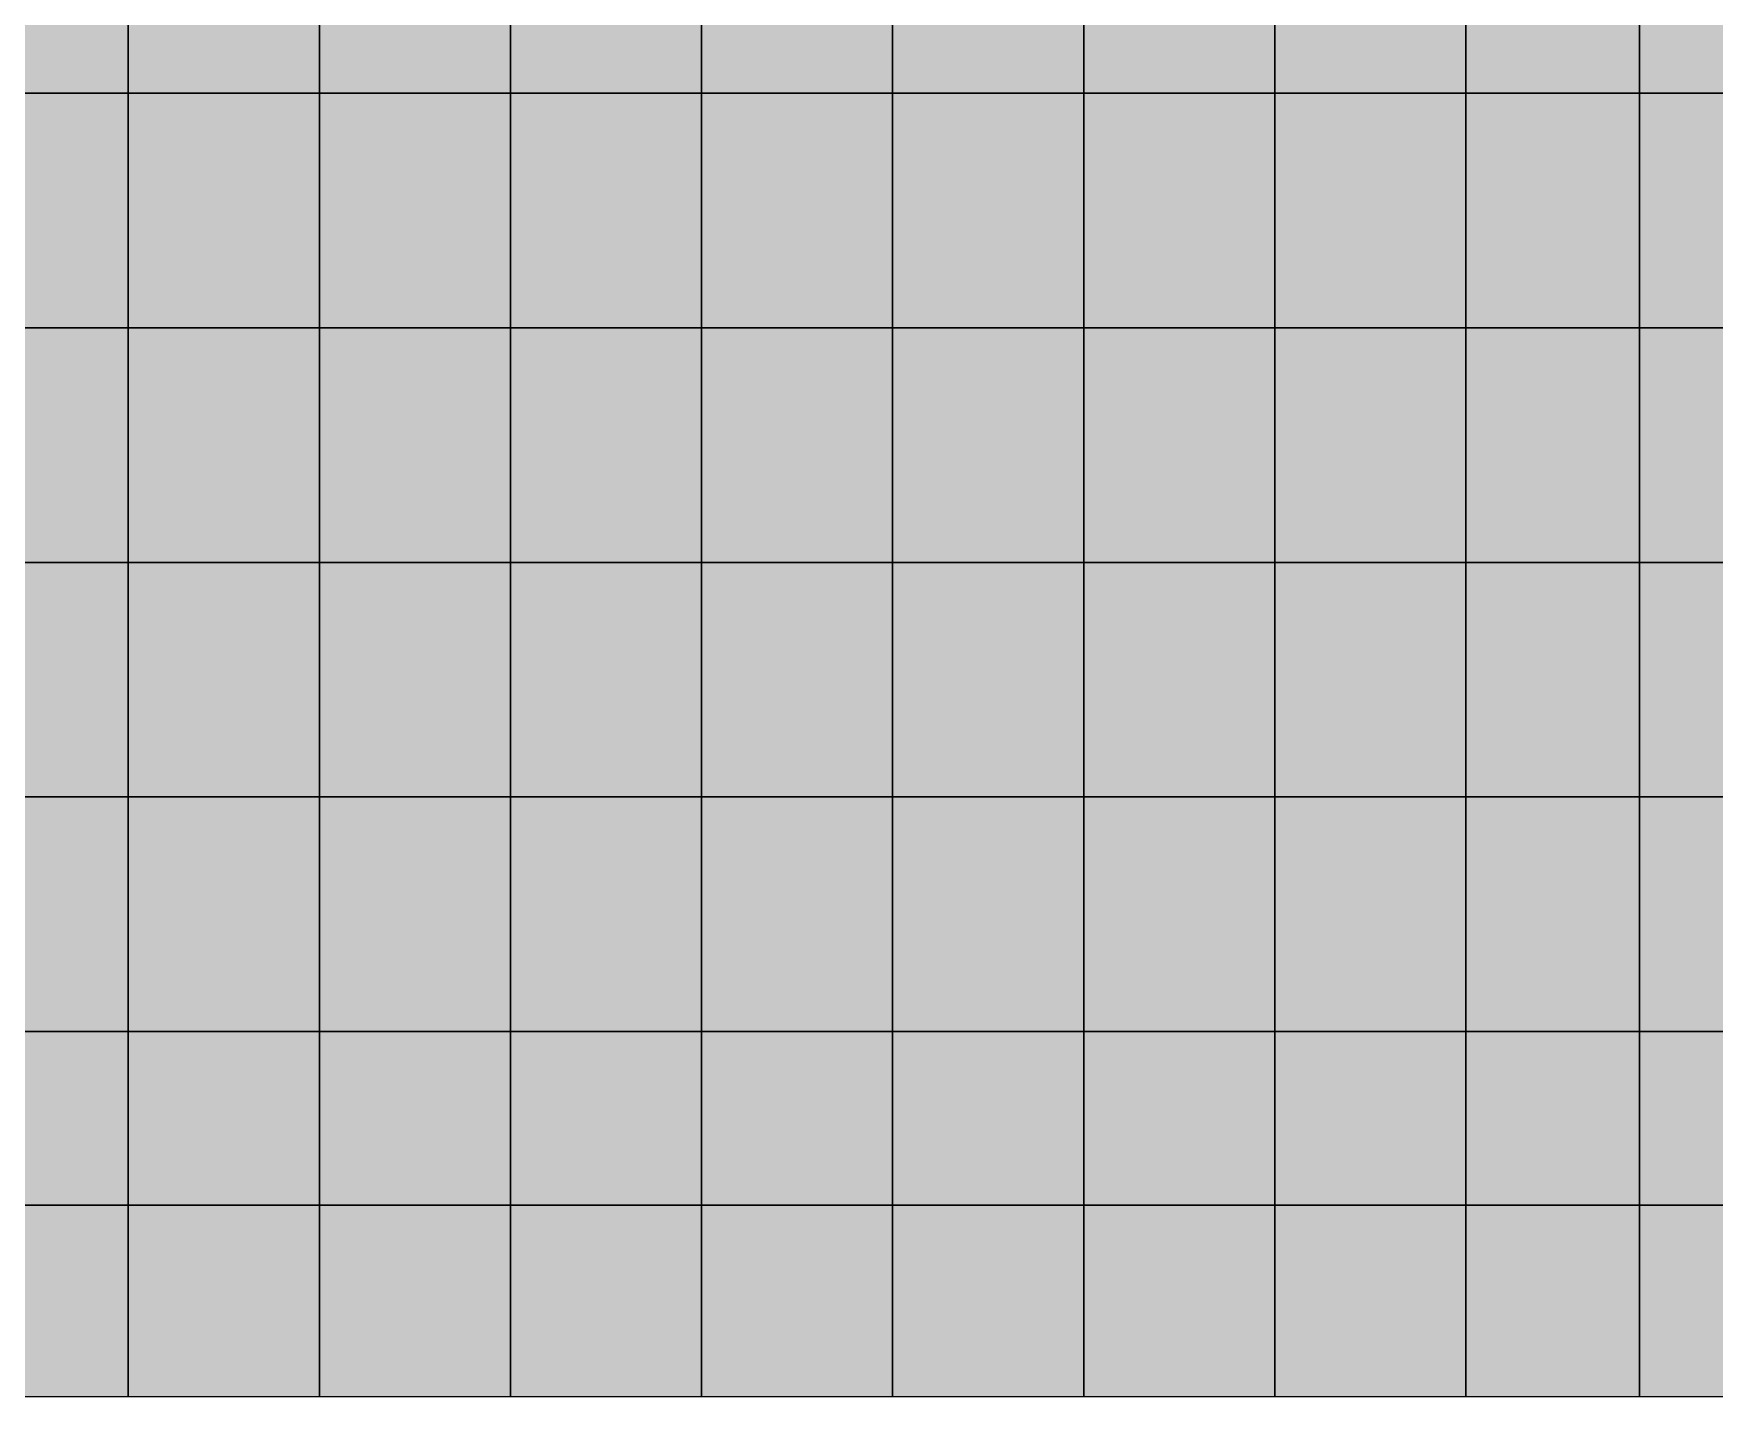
# Model space of a CAD drawing. Header units: inches. Extents: x -100 to 146, y -140 to 41.
# Drawn here: x 24.05 to 33.73, y -41.4 to -33.56 of the extents above; entities that cross this region are included whole.
import ezdxf

# ---------------------------------------------------------------- set-up
doc = ezdxf.new("R2010")
doc.units = ezdxf.units.IN
doc.header["$MEASUREMENT"] = 0
for name, color, linetype in [('Contour 1-01', 7, 'Continuous'), ('Mesh-Ag1', 7, 'Continuous'), ('Mesh-Dc1', 7, 'Continuous'), ('Mesh-Dg1', 7, 'Continuous'), ('Mesh-Ds1', 7, 'Continuous'), ('Undeformed Mesh-Ag1', 7, 'Continuous'), ('Undeformed Mesh-Dc1', 7, 'Continuous'), ('Undeformed Mesh-Dg1', 7, 'Continuous'), ('Undeformed Mesh-Ds1', 7, 'Continuous')]:
    doc.layers.add(name, color=color, linetype=linetype)

msp = doc.modelspace()

# ---------------------------------------------------------------- linework, layer by layer
at = {"color": 7, "true_color": 0xffffff, "transparency": 33554687}
for points in [[(23.51, -33.1), (23.51, -33.9), (24.6, -33.9)], [(23.51, -33.1), (24.6, -33.9), (24.6, -33.1)], [(24.6, -33.9), (25.7, -33.9), (25.7, -33.1)], [(24.6, -33.9), (25.7, -33.1), (24.6, -33.1)], [(25.7, -33.9), (26.8, -33.9), (26.8, -33.1)], [(25.7, -33.9), (26.8, -33.1), (25.7, -33.1)], [(26.8, -33.9), (27.9, -33.9), (27.9, -33.1)], [(26.8, -33.9), (27.9, -33.1), (26.8, -33.1)], [(27.9, -33.9), (29, -33.9), (29, -33.1)], [(27.9, -33.9), (29, -33.1), (27.9, -33.1)], [(29, -33.9), (30.1, -33.9), (30.1, -33.1)], [(29, -33.9), (30.1, -33.1), (29, -33.1)], [(30.1, -33.9), (31.2, -33.9), (31.2, -33.1)], [(30.1, -33.9), (31.2, -33.1), (30.1, -33.1)], [(31.2, -33.9), (32.3, -33.9), (32.3, -33.1)], [(31.2, -33.9), (32.3, -33.1), (31.2, -33.1)], [(32.3, -33.9), (33.3, -33.9), (33.3, -33.1)], [(32.3, -33.9), (33.3, -33.1), (32.3, -33.1)], [(33.3, -33.9), (34.5, -33.9), (34.5, -33.1)], [(33.3, -33.9), (34.5, -33.1), (33.3, -33.1)], [(23.51, -33.9), (23.51, -35.25), (24.6, -35.25)], [(23.51, -33.9), (24.6, -35.25), (24.6, -33.9)], [(24.6, -33.9), (24.6, -35.25), (25.7, -35.25)], [(24.6, -33.9), (25.7, -35.25), (25.7, -33.9)], [(25.7, -35.25), (26.8, -35.25), (26.8, -33.9)], [(25.7, -35.25), (26.8, -33.9), (25.7, -33.9)], [(26.8, -33.9), (26.8, -35.25), (27.9, -35.25)], [(26.8, -33.9), (27.9, -35.25), (27.9, -33.9)], [(27.9, -35.25), (29, -35.25), (29, -33.9)], [(27.9, -35.25), (29, -33.9), (27.9, -33.9)], [(29, -33.9), (29, -35.25), (30.1, -35.25)], [(29, -33.9), (30.1, -35.25), (30.1, -33.9)], [(30.1, -35.25), (31.2, -35.25), (31.2, -33.9)], [(30.1, -35.25), (31.2, -33.9), (30.1, -33.9)], [(31.2, -33.9), (31.2, -35.25), (32.3, -35.25)], [(31.2, -33.9), (32.3, -35.25), (32.3, -33.9)], [(32.3, -33.9), (32.3, -35.25), (33.3, -35.25)], [(32.3, -33.9), (33.3, -35.25), (33.3, -33.9)], [(34.5, -35.25), (34.5, -33.9), (33.3, -33.9)], [(34.5, -35.25), (33.3, -33.9), (33.3, -35.25)], [(23.51, -35.25), (23.51, -36.6), (24.6, -36.6)], [(23.51, -35.25), (24.6, -36.6), (24.6, -35.25)], [(24.6, -36.6), (25.7, -36.6), (25.7, -35.25)], [(24.6, -36.6), (25.7, -35.25), (24.6, -35.25)], [(25.7, -36.6), (26.8, -36.6), (26.8, -35.25)], [(25.7, -36.6), (26.8, -35.25), (25.7, -35.25)], [(26.8, -35.25), (26.8, -36.6), (27.9, -36.6)], [(26.8, -35.25), (27.9, -36.6), (27.9, -35.25)], [(27.9, -36.6), (29, -36.6), (29, -35.25)], [(27.9, -36.6), (29, -35.25), (27.9, -35.25)], [(29, -36.6), (30.1, -36.6), (30.1, -35.25)], [(29, -36.6), (30.1, -35.25), (29, -35.25)], [(30.1, -36.6), (31.2, -36.6), (31.2, -35.25)], [(30.1, -36.6), (31.2, -35.25), (30.1, -35.25)], [(31.2, -35.25), (31.2, -36.6), (32.3, -36.6)], [(31.2, -35.25), (32.3, -36.6), (32.3, -35.25)], [(32.3, -36.6), (33.3, -36.6), (33.3, -35.25)], [(32.3, -36.6), (33.3, -35.25), (32.3, -35.25)], [(33.3, -36.6), (34.5, -36.6), (34.5, -35.25)], [(33.3, -36.6), (34.5, -35.25), (33.3, -35.25)], [(23.51, -36.6), (23.51, -37.95), (24.6, -37.95)], [(23.51, -36.6), (24.6, -37.95), (24.6, -36.6)], [(24.6, -36.6), (24.6, -37.95), (25.7, -37.95)], [(24.6, -36.6), (25.7, -37.95), (25.7, -36.6)], [(25.7, -37.95), (26.8, -37.95), (26.8, -36.6)], [(25.7, -37.95), (26.8, -36.6), (25.7, -36.6)], [(26.8, -36.6), (26.8, -37.95), (27.9, -37.95)], [(26.8, -36.6), (27.9, -37.95), (27.9, -36.6)], [(27.9, -37.95), (29, -37.95), (29, -36.6)], [(27.9, -37.95), (29, -36.6), (27.9, -36.6)], [(29, -36.6), (29, -37.95), (30.1, -37.95)], [(29, -36.6), (30.1, -37.95), (30.1, -36.6)], [(30.1, -37.95), (31.2, -37.95), (31.2, -36.6)], [(30.1, -37.95), (31.2, -36.6), (30.1, -36.6)], [(31.2, -36.6), (31.2, -37.95), (32.3, -37.95)], [(31.2, -36.6), (32.3, -37.95), (32.3, -36.6)], [(32.3, -36.6), (32.3, -37.95), (33.3, -37.95)], [(32.3, -36.6), (33.3, -37.95), (33.3, -36.6)], [(33.3, -36.6), (33.3, -37.95), (34.5, -37.95)], [(33.3, -36.6), (34.5, -37.95), (34.5, -36.6)], [(23.51, -39.3), (24.6, -39.3), (24.6, -37.95)], [(23.51, -39.3), (24.6, -37.95), (23.51, -37.95)], [(24.6, -37.95), (24.6, -39.3), (25.7, -39.3)], [(24.6, -37.95), (25.7, -39.3), (25.7, -37.95)], [(26.8, -37.95), (25.7, -37.95), (25.7, -39.3)], [(26.8, -37.95), (25.7, -39.3), (26.8, -39.3)], [(26.8, -37.95), (26.8, -39.3), (27.9, -39.3)], [(26.8, -37.95), (27.9, -39.3), (27.9, -37.95)], [(27.9, -37.95), (27.9, -39.3), (29, -39.3)], [(27.9, -37.95), (29, -39.3), (29, -37.95)], [(29, -39.3), (30.1, -39.3), (30.1, -37.95)], [(29, -39.3), (30.1, -37.95), (29, -37.95)], [(30.1, -37.95), (30.1, -39.3), (31.2, -39.3)], [(30.1, -37.95), (31.2, -39.3), (31.2, -37.95)], [(31.2, -37.95), (31.2, -39.3), (32.3, -39.3)], [(31.2, -37.95), (32.3, -39.3), (32.3, -37.95)], [(33.3, -37.95), (32.3, -37.95), (32.3, -39.3)], [(33.3, -37.95), (32.3, -39.3), (33.3, -39.3)], [(33.3, -39.3), (34.5, -39.3), (34.5, -37.95)], [(33.3, -39.3), (34.5, -37.95), (33.3, -37.95)], [(24.6, -39.3), (23.51, -39.3), (23.51, -40.3)], [(24.6, -39.3), (23.51, -40.3), (24.6, -40.3)], [(24.6, -40.3), (25.7, -40.3), (25.7, -39.3)], [(24.6, -40.3), (25.7, -39.3), (24.6, -39.3)], [(25.7, -40.3), (26.8, -40.3), (26.8, -39.3)], [(25.7, -40.3), (26.8, -39.3), (25.7, -39.3)], [(26.8, -40.3), (27.9, -40.3), (27.9, -39.3)], [(26.8, -40.3), (27.9, -39.3), (26.8, -39.3)], [(27.9, -39.3), (27.9, -40.3), (29, -40.3)], [(27.9, -39.3), (29, -40.3), (29, -39.3)], [(30.1, -39.3), (29, -39.3), (29, -40.3)], [(30.1, -39.3), (29, -40.3), (30.1, -40.3)], [(30.1, -40.3), (31.2, -40.3), (31.2, -39.3)], [(30.1, -40.3), (31.2, -39.3), (30.1, -39.3)], [(31.2, -40.3), (32.3, -40.3), (32.3, -39.3)], [(31.2, -40.3), (32.3, -39.3), (31.2, -39.3)], [(32.3, -40.3), (33.3, -40.3), (33.3, -39.3)], [(32.3, -40.3), (33.3, -39.3), (32.3, -39.3)], [(34.5, -39.3), (33.3, -39.3), (33.3, -40.3)], [(34.5, -39.3), (33.3, -40.3), (34.5, -40.3)], [(23.51, -40.3), (23.51, -41.4), (24.6, -41.4)], [(23.51, -40.3), (24.6, -41.4), (24.6, -40.3)], [(25.7, -40.3), (24.6, -40.3), (24.6, -41.4)], [(25.7, -40.3), (24.6, -41.4), (25.7, -41.4)], [(26.8, -40.3), (25.7, -40.3), (25.7, -41.4)], [(26.8, -40.3), (25.7, -41.4), (26.8, -41.4)], [(27.9, -40.3), (26.8, -40.3), (26.8, -41.4)], [(27.9, -40.3), (26.8, -41.4), (27.9, -41.4)], [(27.9, -40.3), (27.9, -41.4), (29, -41.4)], [(27.9, -40.3), (29, -41.4), (29, -40.3)], [(30.1, -40.3), (29, -40.3), (29, -41.4)], [(30.1, -40.3), (29, -41.4), (30.1, -41.4)], [(31.2, -40.3), (30.1, -40.3), (30.1, -41.4)], [(31.2, -40.3), (30.1, -41.4), (31.2, -41.4)], [(32.3, -40.3), (31.2, -40.3), (31.2, -41.4)], [(32.3, -40.3), (31.2, -41.4), (32.3, -41.4)], [(33.3, -40.3), (32.3, -40.3), (32.3, -41.4)], [(33.3, -40.3), (32.3, -41.4), (33.3, -41.4)], [(34.5, -41.4), (34.5, -40.3), (33.3, -40.3)], [(34.5, -41.4), (33.3, -40.3), (33.3, -41.4)]]:
    msp.add_solid(points, dxfattribs=at)
at = {"layer": 'Contour 1-01', "color": 5, "true_color": 0x0000ff}
for points in [[(23.51, -33.1), (23.51, -33.9), (24.6, -33.9)], [(23.51, -33.1), (24.6, -33.9), (24.6, -33.1)], [(24.6, -33.9), (25.7, -33.9), (25.7, -33.1)], [(24.6, -33.9), (25.7, -33.1), (24.6, -33.1)], [(25.7, -33.9), (26.8, -33.9), (26.8, -33.1)], [(25.7, -33.9), (26.8, -33.1), (25.7, -33.1)], [(26.8, -33.9), (27.9, -33.9), (27.9, -33.1)], [(26.8, -33.9), (27.9, -33.1), (26.8, -33.1)], [(27.9, -33.9), (29, -33.9), (29, -33.1)], [(27.9, -33.9), (29, -33.1), (27.9, -33.1)], [(29, -33.9), (30.1, -33.9), (30.1, -33.1)], [(29, -33.9), (30.1, -33.1), (29, -33.1)], [(30.1, -33.9), (31.2, -33.9), (31.2, -33.1)], [(30.1, -33.9), (31.2, -33.1), (30.1, -33.1)], [(31.2, -33.9), (32.3, -33.9), (32.3, -33.1)], [(31.2, -33.9), (32.3, -33.1), (31.2, -33.1)], [(32.3, -33.9), (33.3, -33.9), (33.3, -33.1)], [(32.3, -33.9), (33.3, -33.1), (32.3, -33.1)], [(33.3, -33.9), (34.5, -33.9), (34.5, -33.1)], [(33.3, -33.9), (34.5, -33.1), (33.3, -33.1)], [(23.51, -33.9), (23.51, -35.25), (24.6, -35.25)], [(23.51, -33.9), (24.6, -35.25), (24.6, -33.9)], [(24.6, -33.9), (24.6, -35.25), (25.7, -35.25)], [(24.6, -33.9), (25.7, -35.25), (25.7, -33.9)], [(25.7, -35.25), (26.8, -35.25), (26.8, -33.9)], [(25.7, -35.25), (26.8, -33.9), (25.7, -33.9)], [(26.8, -33.9), (26.8, -35.25), (27.9, -35.25)], [(26.8, -33.9), (27.9, -35.25), (27.9, -33.9)], [(27.9, -35.25), (29, -35.25), (29, -33.9)], [(27.9, -35.25), (29, -33.9), (27.9, -33.9)], [(29, -33.9), (29, -35.25), (30.1, -35.25)], [(29, -33.9), (30.1, -35.25), (30.1, -33.9)], [(30.1, -35.25), (31.2, -35.25), (31.2, -33.9)], [(30.1, -35.25), (31.2, -33.9), (30.1, -33.9)], [(31.2, -33.9), (31.2, -35.25), (32.3, -35.25)], [(31.2, -33.9), (32.3, -35.25), (32.3, -33.9)], [(32.3, -33.9), (32.3, -35.25), (33.3, -35.25)], [(32.3, -33.9), (33.3, -35.25), (33.3, -33.9)], [(34.5, -35.25), (34.5, -33.9), (33.3, -33.9)], [(34.5, -35.25), (33.3, -33.9), (33.3, -35.25)], [(23.51, -35.25), (23.51, -36.6), (24.6, -36.6)], [(23.51, -35.25), (24.6, -36.6), (24.6, -35.25)], [(24.6, -36.6), (25.7, -36.6), (25.7, -35.25)], [(24.6, -36.6), (25.7, -35.25), (24.6, -35.25)], [(25.7, -36.6), (26.8, -36.6), (26.8, -35.25)], [(25.7, -36.6), (26.8, -35.25), (25.7, -35.25)], [(26.8, -35.25), (26.8, -36.6), (27.9, -36.6)], [(26.8, -35.25), (27.9, -36.6), (27.9, -35.25)], [(27.9, -36.6), (29, -36.6), (29, -35.25)], [(27.9, -36.6), (29, -35.25), (27.9, -35.25)], [(29, -36.6), (30.1, -36.6), (30.1, -35.25)], [(29, -36.6), (30.1, -35.25), (29, -35.25)], [(30.1, -36.6), (31.2, -36.6), (31.2, -35.25)], [(30.1, -36.6), (31.2, -35.25), (30.1, -35.25)], [(31.2, -35.25), (31.2, -36.6), (32.3, -36.6)], [(31.2, -35.25), (32.3, -36.6), (32.3, -35.25)], [(32.3, -36.6), (33.3, -36.6), (33.3, -35.25)], [(32.3, -36.6), (33.3, -35.25), (32.3, -35.25)], [(33.3, -36.6), (34.5, -36.6), (34.5, -35.25)], [(33.3, -36.6), (34.5, -35.25), (33.3, -35.25)], [(23.51, -36.6), (23.51, -37.95), (24.6, -37.95)], [(23.51, -36.6), (24.6, -37.95), (24.6, -36.6)], [(24.6, -36.6), (24.6, -37.95), (25.7, -37.95)], [(24.6, -36.6), (25.7, -37.95), (25.7, -36.6)], [(25.7, -37.95), (26.8, -37.95), (26.8, -36.6)], [(25.7, -37.95), (26.8, -36.6), (25.7, -36.6)], [(26.8, -36.6), (26.8, -37.95), (27.9, -37.95)], [(26.8, -36.6), (27.9, -37.95), (27.9, -36.6)], [(27.9, -37.95), (29, -37.95), (29, -36.6)], [(27.9, -37.95), (29, -36.6), (27.9, -36.6)], [(29, -36.6), (29, -37.95), (30.1, -37.95)], [(29, -36.6), (30.1, -37.95), (30.1, -36.6)], [(30.1, -37.95), (31.2, -37.95), (31.2, -36.6)], [(30.1, -37.95), (31.2, -36.6), (30.1, -36.6)], [(31.2, -36.6), (31.2, -37.95), (32.3, -37.95)], [(31.2, -36.6), (32.3, -37.95), (32.3, -36.6)], [(32.3, -36.6), (32.3, -37.95), (33.3, -37.95)], [(32.3, -36.6), (33.3, -37.95), (33.3, -36.6)], [(33.3, -36.6), (33.3, -37.95), (34.5, -37.95)], [(33.3, -36.6), (34.5, -37.95), (34.5, -36.6)], [(23.51, -39.3), (24.6, -39.3), (24.6, -37.95)], [(23.51, -39.3), (24.6, -37.95), (23.51, -37.95)], [(24.6, -37.95), (24.6, -39.3), (25.7, -39.3)], [(24.6, -37.95), (25.7, -39.3), (25.7, -37.95)], [(26.8, -37.95), (25.7, -37.95), (25.7, -39.3)], [(26.8, -37.95), (25.7, -39.3), (26.8, -39.3)], [(26.8, -37.95), (26.8, -39.3), (27.9, -39.3)], [(26.8, -37.95), (27.9, -39.3), (27.9, -37.95)], [(27.9, -37.95), (27.9, -39.3), (29, -39.3)], [(27.9, -37.95), (29, -39.3), (29, -37.95)], [(29, -39.3), (30.1, -39.3), (30.1, -37.95)], [(29, -39.3), (30.1, -37.95), (29, -37.95)], [(30.1, -37.95), (30.1, -39.3), (31.2, -39.3)], [(30.1, -37.95), (31.2, -39.3), (31.2, -37.95)], [(31.2, -37.95), (31.2, -39.3), (32.3, -39.3)], [(31.2, -37.95), (32.3, -39.3), (32.3, -37.95)], [(33.3, -37.95), (32.3, -37.95), (32.3, -39.3)], [(33.3, -37.95), (32.3, -39.3), (33.3, -39.3)], [(33.3, -39.3), (34.5, -39.3), (34.5, -37.95)], [(33.3, -39.3), (34.5, -37.95), (33.3, -37.95)], [(24.6, -39.3), (23.51, -39.3), (23.51, -40.3)], [(24.6, -39.3), (23.51, -40.3), (24.6, -40.3)], [(24.6, -40.3), (25.7, -40.3), (25.7, -39.3)], [(24.6, -40.3), (25.7, -39.3), (24.6, -39.3)], [(25.7, -40.3), (26.8, -40.3), (26.8, -39.3)], [(25.7, -40.3), (26.8, -39.3), (25.7, -39.3)], [(26.8, -40.3), (27.9, -40.3), (27.9, -39.3)], [(26.8, -40.3), (27.9, -39.3), (26.8, -39.3)], [(27.9, -39.3), (27.9, -40.3), (29, -40.3)], [(27.9, -39.3), (29, -40.3), (29, -39.3)], [(30.1, -39.3), (29, -39.3), (29, -40.3)], [(30.1, -39.3), (29, -40.3), (30.1, -40.3)], [(30.1, -40.3), (31.2, -40.3), (31.2, -39.3)], [(30.1, -40.3), (31.2, -39.3), (30.1, -39.3)], [(31.2, -40.3), (32.3, -40.3), (32.3, -39.3)], [(31.2, -40.3), (32.3, -39.3), (31.2, -39.3)], [(32.3, -40.3), (33.3, -40.3), (33.3, -39.3)], [(32.3, -40.3), (33.3, -39.3), (32.3, -39.3)], [(34.5, -39.3), (33.3, -39.3), (33.3, -40.3)], [(34.5, -39.3), (33.3, -40.3), (34.5, -40.3)], [(23.51, -40.3), (23.51, -41.4), (24.6, -41.4)], [(23.51, -40.3), (24.6, -41.4), (24.6, -40.3)], [(25.7, -40.3), (24.6, -40.3), (24.6, -41.4)], [(25.7, -40.3), (24.6, -41.4), (25.7, -41.4)], [(26.8, -40.3), (25.7, -40.3), (25.7, -41.4)], [(26.8, -40.3), (25.7, -41.4), (26.8, -41.4)], [(27.9, -40.3), (26.8, -40.3), (26.8, -41.4)], [(27.9, -40.3), (26.8, -41.4), (27.9, -41.4)], [(27.9, -40.3), (27.9, -41.4), (29, -41.4)], [(27.9, -40.3), (29, -41.4), (29, -40.3)], [(30.1, -40.3), (29, -40.3), (29, -41.4)], [(30.1, -40.3), (29, -41.4), (30.1, -41.4)], [(31.2, -40.3), (30.1, -40.3), (30.1, -41.4)], [(31.2, -40.3), (30.1, -41.4), (31.2, -41.4)], [(32.3, -40.3), (31.2, -40.3), (31.2, -41.4)], [(32.3, -40.3), (31.2, -41.4), (32.3, -41.4)], [(33.3, -40.3), (32.3, -40.3), (32.3, -41.4)], [(33.3, -40.3), (32.3, -41.4), (33.3, -41.4)], [(34.5, -41.4), (34.5, -40.3), (33.3, -40.3)], [(34.5, -41.4), (33.3, -40.3), (33.3, -41.4)]]:
    msp.add_solid(points, dxfattribs=at)
at = {"layer": 'Mesh-Ag1', "color": 18, "true_color": 0x000000, "transparency": 33554559}
for p, q in [((24.6, -33.9), (24.6, -33.1)), ((24.6, -33.1), (24.6, -33.9)), ((25.7, -33.9), (25.7, -33.1)), ((25.7, -33.1), (25.7, -33.9)), ((26.8, -33.9), (26.8, -33.1)), ((26.8, -33.1), (26.8, -33.9)), ((27.9, -33.9), (27.9, -33.1)), ((27.9, -33.1), (27.9, -33.9)), ((29, -33.9), (29, -33.1)), ((29, -33.1), (29, -33.9)), ((30.1, -33.9), (30.1, -33.1)), ((30.1, -33.1), (30.1, -33.9)), ((31.2, -33.9), (31.2, -33.1)), ((31.2, -33.1), (31.2, -33.9)), ((32.3, -33.9), (32.3, -33.1)), ((32.3, -33.1), (32.3, -33.9)), ((33.3, -33.9), (33.3, -33.1)), ((33.3, -33.1), (33.3, -33.9)), ((23.51, -33.9), (24.6, -33.9)), ((24.6, -33.9), (25.7, -33.9)), ((25.7, -33.9), (26.8, -33.9)), ((26.8, -33.9), (27.9, -33.9)), ((27.9, -33.9), (29, -33.9)), ((29, -33.9), (30.1, -33.9)), ((30.1, -33.9), (31.2, -33.9)), ((31.2, -33.9), (32.3, -33.9)), ((32.3, -33.9), (33.3, -33.9)), ((33.3, -33.9), (34.5, -33.9))]:
    msp.add_line(p, q, dxfattribs=at)
at = {"layer": 'Mesh-Dc1', "color": 18, "true_color": 0x000000, "transparency": 33554559}
for p, q in [((24.6, -33.9), (23.51, -33.9)), ((24.6, -35.25), (24.6, -33.9)), ((24.6, -33.9), (24.6, -35.25)), ((25.7, -33.9), (24.6, -33.9)), ((25.7, -35.25), (25.7, -33.9)), ((26.8, -33.9), (25.7, -33.9)), ((25.7, -33.9), (25.7, -35.25)), ((26.8, -35.25), (26.8, -33.9)), ((26.8, -33.9), (26.8, -35.25)), ((27.9, -33.9), (26.8, -33.9)), ((27.9, -35.25), (27.9, -33.9)), ((29, -33.9), (27.9, -33.9)), ((27.9, -33.9), (27.9, -35.25)), ((29, -35.25), (29, -33.9)), ((29, -33.9), (29, -35.25)), ((30.1, -33.9), (29, -33.9)), ((30.1, -35.25), (30.1, -33.9)), ((31.2, -33.9), (30.1, -33.9)), ((30.1, -33.9), (30.1, -35.25)), ((31.2, -35.25), (31.2, -33.9)), ((31.2, -33.9), (31.2, -35.25)), ((32.3, -33.9), (31.2, -33.9)), ((32.3, -35.25), (32.3, -33.9)), ((32.3, -33.9), (32.3, -35.25)), ((33.3, -33.9), (32.3, -33.9)), ((33.3, -35.25), (33.3, -33.9)), ((34.5, -33.9), (33.3, -33.9)), ((33.3, -33.9), (33.3, -35.25)), ((24.6, -35.25), (23.51, -35.25)), ((23.51, -35.25), (24.6, -35.25)), ((24.6, -36.6), (24.6, -35.25)), ((25.7, -35.25), (24.6, -35.25)), ((24.6, -35.25), (24.6, -36.6)), ((24.6, -35.25), (25.7, -35.25)), ((25.7, -36.6), (25.7, -35.25)), ((26.8, -35.25), (25.7, -35.25)), ((25.7, -35.25), (25.7, -36.6)), ((25.7, -35.25), (26.8, -35.25)), ((26.8, -36.6), (26.8, -35.25)), ((26.8, -35.25), (26.8, -36.6)), ((27.9, -35.25), (26.8, -35.25)), ((26.8, -35.25), (27.9, -35.25)), ((27.9, -36.6), (27.9, -35.25)), ((29, -35.25), (27.9, -35.25)), ((27.9, -35.25), (27.9, -36.6)), ((27.9, -35.25), (29, -35.25)), ((29, -36.6), (29, -35.25)), ((30.1, -35.25), (29, -35.25)), ((29, -35.25), (29, -36.6)), ((29, -35.25), (30.1, -35.25)), ((30.1, -36.6), (30.1, -35.25)), ((31.2, -35.25), (30.1, -35.25)), ((30.1, -35.25), (30.1, -36.6)), ((30.1, -35.25), (31.2, -35.25)), ((31.2, -36.6), (31.2, -35.25)), ((31.2, -35.25), (31.2, -36.6)), ((32.3, -35.25), (31.2, -35.25)), ((31.2, -35.25), (32.3, -35.25)), ((32.3, -36.6), (32.3, -35.25)), ((33.3, -35.25), (32.3, -35.25)), ((32.3, -35.25), (32.3, -36.6)), ((32.3, -35.25), (33.3, -35.25)), ((33.3, -36.6), (33.3, -35.25)), ((34.5, -35.25), (33.3, -35.25)), ((33.3, -35.25), (33.3, -36.6)), ((33.3, -35.25), (34.5, -35.25)), ((24.6, -36.6), (23.51, -36.6)), ((23.51, -36.6), (24.6, -36.6)), ((24.6, -37.95), (24.6, -36.6)), ((24.6, -36.6), (24.6, -37.95)), ((25.7, -36.6), (24.6, -36.6)), ((24.6, -36.6), (25.7, -36.6)), ((25.7, -37.95), (25.7, -36.6)), ((26.8, -36.6), (25.7, -36.6)), ((25.7, -36.6), (25.7, -37.95)), ((25.7, -36.6), (26.8, -36.6)), ((26.8, -37.95), (26.8, -36.6)), ((26.8, -36.6), (26.8, -37.95)), ((27.9, -36.6), (26.8, -36.6)), ((26.8, -36.6), (27.9, -36.6)), ((27.9, -37.95), (27.9, -36.6)), ((29, -36.6), (27.9, -36.6)), ((27.9, -36.6), (27.9, -37.95)), ((27.9, -36.6), (29, -36.6)), ((29, -37.95), (29, -36.6)), ((29, -36.6), (30.1, -36.6)), ((29, -36.6), (29, -37.95)), ((30.1, -36.6), (29, -36.6)), ((30.1, -37.95), (30.1, -36.6)), ((31.2, -36.6), (30.1, -36.6)), ((30.1, -36.6), (30.1, -37.95)), ((30.1, -36.6), (31.2, -36.6)), ((31.2, -37.95), (31.2, -36.6)), ((31.2, -36.6), (31.2, -37.95)), ((32.3, -36.6), (31.2, -36.6)), ((31.2, -36.6), (32.3, -36.6)), ((32.3, -37.95), (32.3, -36.6)), ((32.3, -36.6), (32.3, -37.95)), ((33.3, -36.6), (32.3, -36.6)), ((32.3, -36.6), (33.3, -36.6)), ((33.3, -37.95), (33.3, -36.6)), ((33.3, -36.6), (33.3, -37.95)), ((34.5, -36.6), (33.3, -36.6)), ((33.3, -36.6), (34.5, -36.6)), ((23.51, -37.95), (24.6, -37.95)), ((24.6, -37.95), (23.51, -37.95)), ((24.6, -39.3), (24.6, -37.95)), ((24.6, -37.95), (24.6, -39.3)), ((25.7, -37.95), (24.6, -37.95)), ((24.6, -37.95), (25.7, -37.95)), ((25.7, -39.3), (25.7, -37.95)), ((26.8, -37.95), (25.7, -37.95)), ((25.7, -37.95), (25.7, -39.3)), ((25.7, -37.95), (26.8, -37.95)), ((26.8, -39.3), (26.8, -37.95)), ((26.8, -37.95), (26.8, -39.3)), ((27.9, -37.95), (26.8, -37.95)), ((26.8, -37.95), (27.9, -37.95)), ((27.9, -39.3), (27.9, -37.95)), ((27.9, -37.95), (27.9, -39.3)), ((29, -37.95), (27.9, -37.95)), ((27.9, -37.95), (29, -37.95)), ((29, -39.3), (29, -37.95)), ((30.1, -37.95), (29, -37.95)), ((29, -37.95), (29, -39.3)), ((29, -37.95), (30.1, -37.95)), ((30.1, -39.3), (30.1, -37.95)), ((30.1, -37.95), (30.1, -39.3)), ((31.2, -37.95), (30.1, -37.95)), ((30.1, -37.95), (31.2, -37.95)), ((31.2, -39.3), (31.2, -37.95)), ((31.2, -37.95), (31.2, -39.3)), ((32.3, -37.95), (31.2, -37.95)), ((31.2, -37.95), (32.3, -37.95)), ((32.3, -39.3), (32.3, -37.95)), ((33.3, -37.95), (32.3, -37.95)), ((32.3, -37.95), (32.3, -39.3)), ((32.3, -37.95), (33.3, -37.95)), ((33.3, -39.3), (33.3, -37.95)), ((34.5, -37.95), (33.3, -37.95)), ((33.3, -37.95), (33.3, -39.3)), ((33.3, -37.95), (34.5, -37.95)), ((23.51, -39.3), (24.6, -39.3)), ((24.6, -39.3), (25.7, -39.3)), ((25.7, -39.3), (26.8, -39.3)), ((26.8, -39.3), (27.9, -39.3)), ((27.9, -39.3), (29, -39.3)), ((29, -39.3), (30.1, -39.3)), ((30.1, -39.3), (31.2, -39.3)), ((31.2, -39.3), (32.3, -39.3)), ((32.3, -39.3), (33.3, -39.3)), ((33.3, -39.3), (34.5, -39.3))]:
    msp.add_line(p, q, dxfattribs=at)
at = {"layer": 'Mesh-Dg1', "color": 18, "true_color": 0x000000, "transparency": 33554559}
for p, q in [((24.6, -40.3), (23.51, -40.3)), ((24.6, -41.4), (24.6, -40.3)), ((25.7, -40.3), (24.6, -40.3)), ((24.6, -40.3), (24.6, -41.4)), ((25.7, -41.4), (25.7, -40.3)), ((26.8, -40.3), (25.7, -40.3)), ((25.7, -40.3), (25.7, -41.4)), ((26.8, -41.4), (26.8, -40.3)), ((27.9, -40.3), (26.8, -40.3)), ((26.8, -40.3), (26.8, -41.4)), ((27.9, -41.4), (27.9, -40.3)), ((27.9, -40.3), (27.9, -41.4)), ((29, -40.3), (27.9, -40.3)), ((29, -41.4), (29, -40.3)), ((30.1, -40.3), (29, -40.3)), ((29, -40.3), (29, -41.4)), ((30.1, -41.4), (30.1, -40.3)), ((31.2, -40.3), (30.1, -40.3)), ((30.1, -40.3), (30.1, -41.4)), ((31.2, -41.4), (31.2, -40.3)), ((32.3, -40.3), (31.2, -40.3)), ((31.2, -40.3), (31.2, -41.4)), ((32.3, -41.4), (32.3, -40.3)), ((33.3, -40.3), (32.3, -40.3)), ((32.3, -40.3), (32.3, -41.4)), ((33.3, -41.4), (33.3, -40.3)), ((34.5, -40.3), (33.3, -40.3)), ((33.3, -40.3), (33.3, -41.4)), ((23.51, -41.4), (24.6, -41.4)), ((24.6, -41.4), (25.7, -41.4)), ((25.7, -41.4), (26.8, -41.4)), ((26.8, -41.4), (27.9, -41.4)), ((27.9, -41.4), (29, -41.4)), ((29, -41.4), (30.1, -41.4)), ((30.1, -41.4), (31.2, -41.4)), ((31.2, -41.4), (32.3, -41.4)), ((32.3, -41.4), (33.3, -41.4)), ((33.3, -41.4), (34.5, -41.4))]:
    msp.add_line(p, q, dxfattribs=at)
at = {"layer": 'Mesh-Ds1', "color": 18, "true_color": 0x000000, "transparency": 33554559}
for p, q in [((24.6, -39.3), (23.51, -39.3)), ((24.6, -40.3), (24.6, -39.3)), ((25.7, -39.3), (24.6, -39.3)), ((24.6, -39.3), (24.6, -40.3)), ((25.7, -40.3), (25.7, -39.3)), ((26.8, -39.3), (25.7, -39.3)), ((25.7, -39.3), (25.7, -40.3)), ((26.8, -40.3), (26.8, -39.3)), ((27.9, -39.3), (26.8, -39.3)), ((26.8, -39.3), (26.8, -40.3)), ((27.9, -40.3), (27.9, -39.3)), ((27.9, -39.3), (27.9, -40.3)), ((29, -39.3), (27.9, -39.3)), ((29, -40.3), (29, -39.3)), ((30.1, -39.3), (29, -39.3)), ((29, -39.3), (29, -40.3)), ((30.1, -40.3), (30.1, -39.3)), ((31.2, -39.3), (30.1, -39.3)), ((30.1, -39.3), (30.1, -40.3)), ((31.2, -40.3), (31.2, -39.3)), ((32.3, -39.3), (31.2, -39.3)), ((31.2, -39.3), (31.2, -40.3)), ((32.3, -40.3), (32.3, -39.3)), ((33.3, -39.3), (32.3, -39.3)), ((32.3, -39.3), (32.3, -40.3)), ((33.3, -40.3), (33.3, -39.3)), ((34.5, -39.3), (33.3, -39.3)), ((33.3, -39.3), (33.3, -40.3)), ((23.51, -40.3), (24.6, -40.3)), ((24.6, -40.3), (25.7, -40.3)), ((25.7, -40.3), (26.8, -40.3)), ((26.8, -40.3), (27.9, -40.3)), ((27.9, -40.3), (29, -40.3)), ((29, -40.3), (30.1, -40.3)), ((30.1, -40.3), (31.2, -40.3)), ((31.2, -40.3), (32.3, -40.3)), ((32.3, -40.3), (33.3, -40.3)), ((33.3, -40.3), (34.5, -40.3))]:
    msp.add_line(p, q, dxfattribs=at)
at = {"layer": 'Undeformed Mesh-Ag1', "color": 8, "true_color": 0x808080, "transparency": 33554687}
for p, q in [((24.6, -33.9), (24.6, -33.1)), ((24.6, -33.1), (24.6, -33.9)), ((25.7, -33.9), (25.7, -33.1)), ((25.7, -33.1), (25.7, -33.9)), ((26.8, -33.9), (26.8, -33.1)), ((26.8, -33.1), (26.8, -33.9)), ((27.9, -33.9), (27.9, -33.1)), ((27.9, -33.1), (27.9, -33.9)), ((29, -33.9), (29, -33.1)), ((29, -33.1), (29, -33.9)), ((30.1, -33.9), (30.1, -33.1)), ((30.1, -33.1), (30.1, -33.9)), ((31.2, -33.9), (31.2, -33.1)), ((31.2, -33.1), (31.2, -33.9)), ((32.3, -33.9), (32.3, -33.1)), ((32.3, -33.1), (32.3, -33.9)), ((33.3, -33.9), (33.3, -33.1)), ((33.3, -33.1), (33.3, -33.9)), ((23.51, -33.9), (24.6, -33.9)), ((24.6, -33.9), (25.7, -33.9)), ((25.7, -33.9), (26.8, -33.9)), ((26.8, -33.9), (27.9, -33.9)), ((27.9, -33.9), (29, -33.9)), ((29, -33.9), (30.1, -33.9)), ((30.1, -33.9), (31.2, -33.9)), ((31.2, -33.9), (32.3, -33.9)), ((32.3, -33.9), (33.3, -33.9)), ((33.3, -33.9), (34.5, -33.9))]:
    msp.add_line(p, q, dxfattribs=at)
at = {"layer": 'Undeformed Mesh-Dc1', "color": 8, "true_color": 0x808080, "transparency": 33554687}
for p, q in [((24.6, -33.9), (23.51, -33.9)), ((24.6, -35.25), (24.6, -33.9)), ((24.6, -33.9), (24.6, -35.25)), ((25.7, -33.9), (24.6, -33.9)), ((25.7, -35.25), (25.7, -33.9)), ((26.8, -33.9), (25.7, -33.9)), ((25.7, -33.9), (25.7, -35.25)), ((26.8, -35.25), (26.8, -33.9)), ((26.8, -33.9), (26.8, -35.25)), ((27.9, -33.9), (26.8, -33.9)), ((27.9, -35.25), (27.9, -33.9)), ((29, -33.9), (27.9, -33.9)), ((27.9, -33.9), (27.9, -35.25)), ((29, -35.25), (29, -33.9)), ((29, -33.9), (29, -35.25)), ((30.1, -33.9), (29, -33.9)), ((30.1, -35.25), (30.1, -33.9)), ((31.2, -33.9), (30.1, -33.9)), ((30.1, -33.9), (30.1, -35.25)), ((31.2, -35.25), (31.2, -33.9)), ((31.2, -33.9), (31.2, -35.25)), ((32.3, -33.9), (31.2, -33.9)), ((32.3, -35.25), (32.3, -33.9)), ((32.3, -33.9), (32.3, -35.25)), ((33.3, -33.9), (32.3, -33.9)), ((33.3, -35.25), (33.3, -33.9)), ((34.5, -33.9), (33.3, -33.9)), ((33.3, -33.9), (33.3, -35.25)), ((24.6, -35.25), (23.51, -35.25)), ((23.51, -35.25), (24.6, -35.25)), ((24.6, -36.6), (24.6, -35.25)), ((25.7, -35.25), (24.6, -35.25)), ((24.6, -35.25), (24.6, -36.6)), ((24.6, -35.25), (25.7, -35.25)), ((25.7, -36.6), (25.7, -35.25)), ((26.8, -35.25), (25.7, -35.25)), ((25.7, -35.25), (25.7, -36.6)), ((25.7, -35.25), (26.8, -35.25)), ((26.8, -36.6), (26.8, -35.25)), ((26.8, -35.25), (26.8, -36.6)), ((27.9, -35.25), (26.8, -35.25)), ((26.8, -35.25), (27.9, -35.25)), ((27.9, -36.6), (27.9, -35.25)), ((29, -35.25), (27.9, -35.25)), ((27.9, -35.25), (27.9, -36.6)), ((27.9, -35.25), (29, -35.25)), ((29, -36.6), (29, -35.25)), ((30.1, -35.25), (29, -35.25)), ((29, -35.25), (29, -36.6)), ((29, -35.25), (30.1, -35.25)), ((30.1, -36.6), (30.1, -35.25)), ((31.2, -35.25), (30.1, -35.25)), ((30.1, -35.25), (30.1, -36.6)), ((30.1, -35.25), (31.2, -35.25)), ((31.2, -36.6), (31.2, -35.25)), ((31.2, -35.25), (31.2, -36.6)), ((32.3, -35.25), (31.2, -35.25)), ((31.2, -35.25), (32.3, -35.25)), ((32.3, -36.6), (32.3, -35.25)), ((33.3, -35.25), (32.3, -35.25)), ((32.3, -35.25), (32.3, -36.6)), ((32.3, -35.25), (33.3, -35.25)), ((33.3, -36.6), (33.3, -35.25)), ((34.5, -35.25), (33.3, -35.25)), ((33.3, -35.25), (33.3, -36.6)), ((33.3, -35.25), (34.5, -35.25)), ((24.6, -36.6), (23.51, -36.6)), ((23.51, -36.6), (24.6, -36.6)), ((24.6, -37.95), (24.6, -36.6)), ((24.6, -36.6), (24.6, -37.95)), ((25.7, -36.6), (24.6, -36.6)), ((24.6, -36.6), (25.7, -36.6)), ((25.7, -37.95), (25.7, -36.6)), ((26.8, -36.6), (25.7, -36.6)), ((25.7, -36.6), (25.7, -37.95)), ((25.7, -36.6), (26.8, -36.6)), ((26.8, -37.95), (26.8, -36.6)), ((26.8, -36.6), (26.8, -37.95)), ((27.9, -36.6), (26.8, -36.6)), ((26.8, -36.6), (27.9, -36.6)), ((27.9, -37.95), (27.9, -36.6)), ((29, -36.6), (27.9, -36.6)), ((27.9, -36.6), (27.9, -37.95)), ((27.9, -36.6), (29, -36.6)), ((29, -37.95), (29, -36.6)), ((29, -36.6), (30.1, -36.6)), ((29, -36.6), (29, -37.95)), ((30.1, -36.6), (29, -36.6)), ((30.1, -37.95), (30.1, -36.6)), ((31.2, -36.6), (30.1, -36.6)), ((30.1, -36.6), (30.1, -37.95)), ((30.1, -36.6), (31.2, -36.6)), ((31.2, -37.95), (31.2, -36.6)), ((31.2, -36.6), (31.2, -37.95)), ((32.3, -36.6), (31.2, -36.6)), ((31.2, -36.6), (32.3, -36.6)), ((32.3, -37.95), (32.3, -36.6)), ((32.3, -36.6), (32.3, -37.95)), ((33.3, -36.6), (32.3, -36.6)), ((32.3, -36.6), (33.3, -36.6)), ((33.3, -37.95), (33.3, -36.6)), ((33.3, -36.6), (33.3, -37.95)), ((34.5, -36.6), (33.3, -36.6)), ((33.3, -36.6), (34.5, -36.6)), ((23.51, -37.95), (24.6, -37.95)), ((24.6, -37.95), (23.51, -37.95)), ((24.6, -39.3), (24.6, -37.95)), ((24.6, -37.95), (24.6, -39.3)), ((25.7, -37.95), (24.6, -37.95)), ((24.6, -37.95), (25.7, -37.95)), ((25.7, -39.3), (25.7, -37.95)), ((26.8, -37.95), (25.7, -37.95)), ((25.7, -37.95), (25.7, -39.3)), ((25.7, -37.95), (26.8, -37.95)), ((26.8, -39.3), (26.8, -37.95)), ((26.8, -37.95), (26.8, -39.3)), ((27.9, -37.95), (26.8, -37.95)), ((26.8, -37.95), (27.9, -37.95)), ((27.9, -39.3), (27.9, -37.95)), ((27.9, -37.95), (27.9, -39.3)), ((29, -37.95), (27.9, -37.95)), ((27.9, -37.95), (29, -37.95)), ((29, -39.3), (29, -37.95)), ((30.1, -37.95), (29, -37.95)), ((29, -37.95), (29, -39.3)), ((29, -37.95), (30.1, -37.95)), ((30.1, -39.3), (30.1, -37.95)), ((30.1, -37.95), (30.1, -39.3)), ((31.2, -37.95), (30.1, -37.95)), ((30.1, -37.95), (31.2, -37.95)), ((31.2, -39.3), (31.2, -37.95)), ((31.2, -37.95), (31.2, -39.3)), ((32.3, -37.95), (31.2, -37.95)), ((31.2, -37.95), (32.3, -37.95)), ((32.3, -39.3), (32.3, -37.95)), ((33.3, -37.95), (32.3, -37.95)), ((32.3, -37.95), (32.3, -39.3)), ((32.3, -37.95), (33.3, -37.95)), ((33.3, -39.3), (33.3, -37.95)), ((34.5, -37.95), (33.3, -37.95)), ((33.3, -37.95), (33.3, -39.3)), ((33.3, -37.95), (34.5, -37.95)), ((23.51, -39.3), (24.6, -39.3)), ((24.6, -39.3), (25.7, -39.3)), ((25.7, -39.3), (26.8, -39.3)), ((26.8, -39.3), (27.9, -39.3)), ((27.9, -39.3), (29, -39.3)), ((29, -39.3), (30.1, -39.3)), ((30.1, -39.3), (31.2, -39.3)), ((31.2, -39.3), (32.3, -39.3)), ((32.3, -39.3), (33.3, -39.3)), ((33.3, -39.3), (34.5, -39.3))]:
    msp.add_line(p, q, dxfattribs=at)
at = {"layer": 'Undeformed Mesh-Dg1', "color": 8, "true_color": 0x808080, "transparency": 33554687}
for p, q in [((24.6, -40.3), (23.51, -40.3)), ((24.6, -41.4), (24.6, -40.3)), ((25.7, -40.3), (24.6, -40.3)), ((24.6, -40.3), (24.6, -41.4)), ((25.7, -41.4), (25.7, -40.3)), ((26.8, -40.3), (25.7, -40.3)), ((25.7, -40.3), (25.7, -41.4)), ((26.8, -41.4), (26.8, -40.3)), ((27.9, -40.3), (26.8, -40.3)), ((26.8, -40.3), (26.8, -41.4)), ((27.9, -41.4), (27.9, -40.3)), ((27.9, -40.3), (27.9, -41.4)), ((29, -40.3), (27.9, -40.3)), ((29, -41.4), (29, -40.3)), ((30.1, -40.3), (29, -40.3)), ((29, -40.3), (29, -41.4)), ((30.1, -41.4), (30.1, -40.3)), ((31.2, -40.3), (30.1, -40.3)), ((30.1, -40.3), (30.1, -41.4)), ((31.2, -41.4), (31.2, -40.3)), ((32.3, -40.3), (31.2, -40.3)), ((31.2, -40.3), (31.2, -41.4)), ((32.3, -41.4), (32.3, -40.3)), ((33.3, -40.3), (32.3, -40.3)), ((32.3, -40.3), (32.3, -41.4)), ((33.3, -41.4), (33.3, -40.3)), ((34.5, -40.3), (33.3, -40.3)), ((33.3, -40.3), (33.3, -41.4)), ((23.51, -41.4), (24.6, -41.4)), ((24.6, -41.4), (25.7, -41.4)), ((25.7, -41.4), (26.8, -41.4)), ((26.8, -41.4), (27.9, -41.4)), ((27.9, -41.4), (29, -41.4)), ((29, -41.4), (30.1, -41.4)), ((30.1, -41.4), (31.2, -41.4)), ((31.2, -41.4), (32.3, -41.4)), ((32.3, -41.4), (33.3, -41.4)), ((33.3, -41.4), (34.5, -41.4))]:
    msp.add_line(p, q, dxfattribs=at)
at = {"layer": 'Undeformed Mesh-Ds1', "color": 8, "true_color": 0x808080, "transparency": 33554687}
for p, q in [((24.6, -39.3), (23.51, -39.3)), ((24.6, -40.3), (24.6, -39.3)), ((25.7, -39.3), (24.6, -39.3)), ((24.6, -39.3), (24.6, -40.3)), ((25.7, -40.3), (25.7, -39.3)), ((26.8, -39.3), (25.7, -39.3)), ((25.7, -39.3), (25.7, -40.3)), ((26.8, -40.3), (26.8, -39.3)), ((27.9, -39.3), (26.8, -39.3)), ((26.8, -39.3), (26.8, -40.3)), ((27.9, -40.3), (27.9, -39.3)), ((27.9, -39.3), (27.9, -40.3)), ((29, -39.3), (27.9, -39.3)), ((29, -40.3), (29, -39.3)), ((30.1, -39.3), (29, -39.3)), ((29, -39.3), (29, -40.3)), ((30.1, -40.3), (30.1, -39.3)), ((31.2, -39.3), (30.1, -39.3)), ((30.1, -39.3), (30.1, -40.3)), ((31.2, -40.3), (31.2, -39.3)), ((32.3, -39.3), (31.2, -39.3)), ((31.2, -39.3), (31.2, -40.3)), ((32.3, -40.3), (32.3, -39.3)), ((33.3, -39.3), (32.3, -39.3)), ((32.3, -39.3), (32.3, -40.3)), ((33.3, -40.3), (33.3, -39.3)), ((34.5, -39.3), (33.3, -39.3)), ((33.3, -39.3), (33.3, -40.3)), ((23.51, -40.3), (24.6, -40.3)), ((24.6, -40.3), (25.7, -40.3)), ((25.7, -40.3), (26.8, -40.3)), ((26.8, -40.3), (27.9, -40.3)), ((27.9, -40.3), (29, -40.3)), ((29, -40.3), (30.1, -40.3)), ((30.1, -40.3), (31.2, -40.3)), ((31.2, -40.3), (32.3, -40.3)), ((32.3, -40.3), (33.3, -40.3)), ((33.3, -40.3), (34.5, -40.3))]:
    msp.add_line(p, q, dxfattribs=at)

doc.saveas('drawing.dxf')
